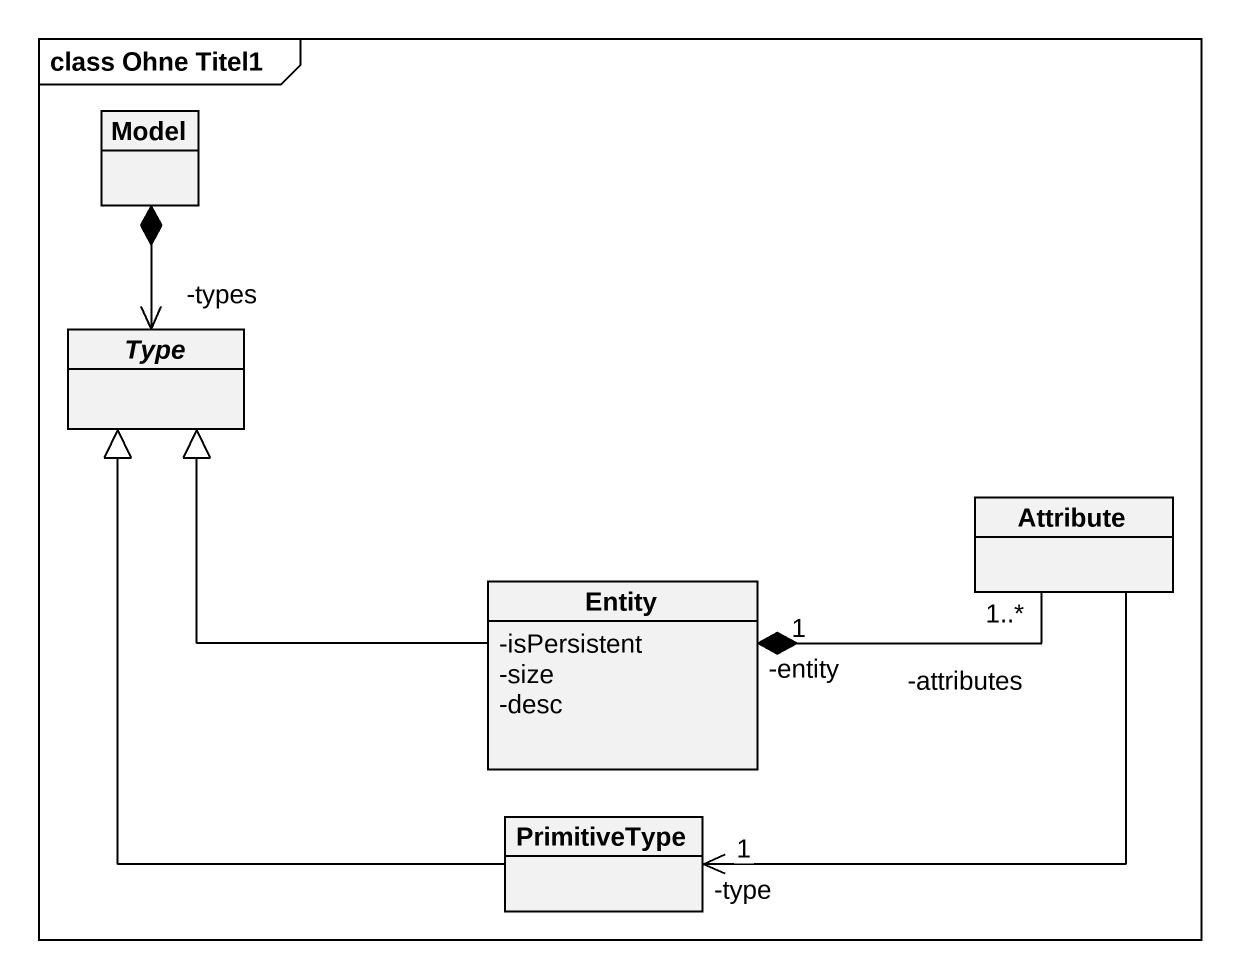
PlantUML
@startuml
mainframe class Ohne Titel1
hide circle
hide empty members
skinparam classAttributeIconSize 0
class Model
abstract class Type
class Attribute
class "Entity" as Entity_ {
  -isPersistent
  -size
  -desc
}
class PrimitiveType
Model *--> "-types" Type
Attribute --> "-type\n1" PrimitiveType
Entity_ -up-|> Type
Entity_ "-entity\n1" *-right- "-attributes\n1..*" Attribute
PrimitiveType -up-|> Type
@enduml
